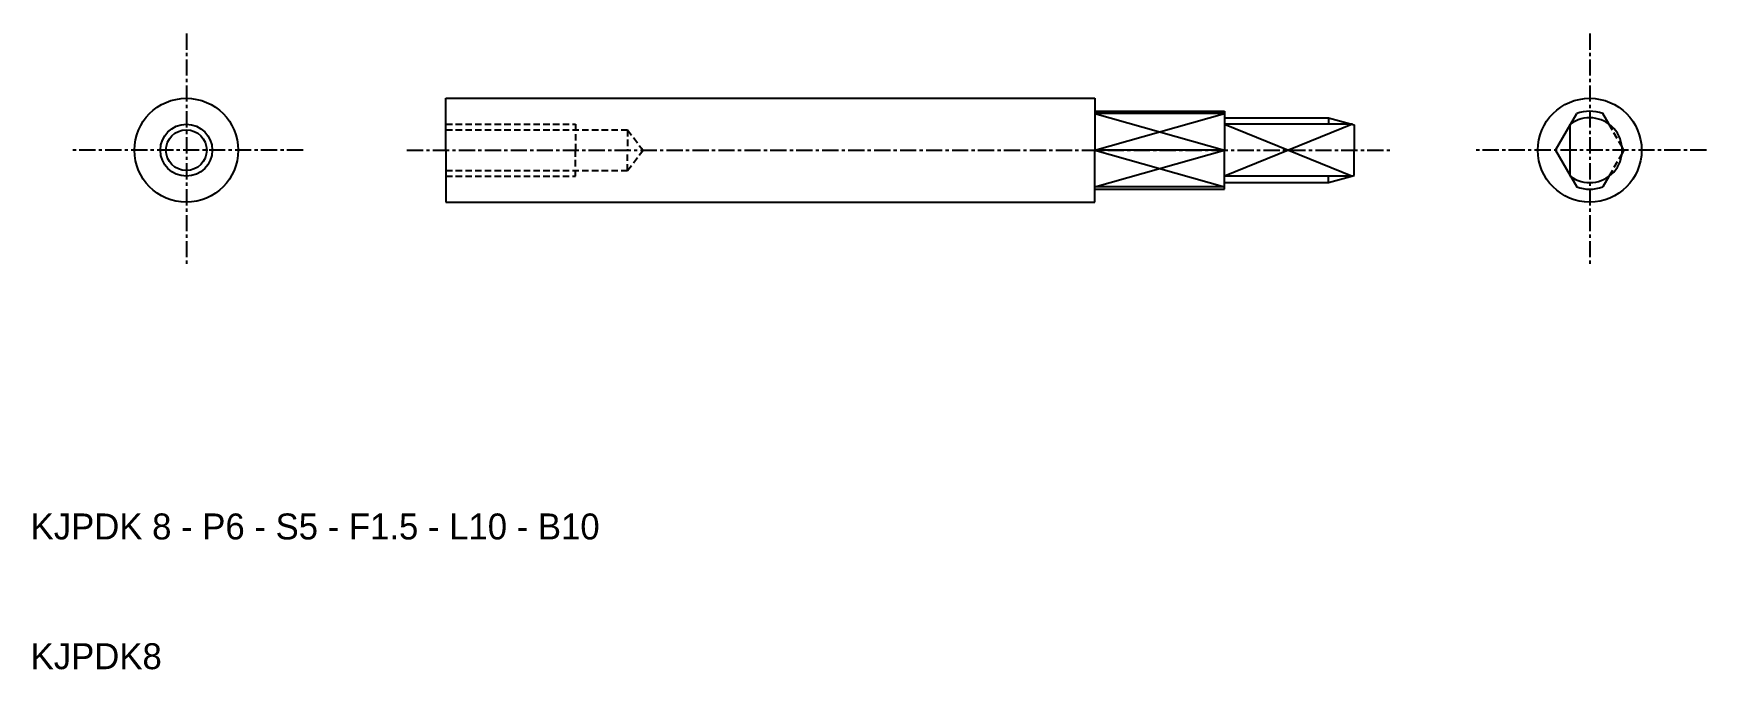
# Model space of a CAD drawing. Extents: x 10 to 139, y 10 to 59.
import ezdxf

# ---------------------------------------------------------------- set-up
doc = ezdxf.new("R2010")
doc.units = 0
doc.linetypes.add('CENTER', pattern=[2, 1.25, -0.25, 0.25, -0.25])
doc.linetypes.add('DASHED', pattern=[0.75, 0.5, -0.25])
doc.layers.get('0').update_dxf_attribs({"linetype": 'CONTINUOUS'})
doc.layers.add('CENTER', color=1, linetype='CENTER')

msp = doc.modelspace()

# ---------------------------------------------------------------- linework, layer by layer
at = {"color": 7, "linetype": 'CONTINUOUS'}
for p, q in [((42, 54), (92, 54)), ((42, 50), (42, 54)), ((92, 54), (92, 53)), ((92, 53), (92, 50)), ((92, 53), (102, 53)), ((102, 53), (102, 51.5)), ((102, 52.83), (92, 52.83)), ((102, 52.5), (110, 52.5)), ((111.87, 52), (102, 52)), ((110, 52.5), (112, 51.96)), ((110, 52.5), (110, 52)), ((112, 51.96), (112, 50)), ((127.51, 50), (128.64, 51.96)), ((128.64, 48), (128.64, 52)), ((128.68, 52.03), (129.14, 52.83)), ((131.61, 52.03), (131.14, 52.83)), ((102, 51.5), (102, 50)), ((42, 50), (42, 46)), ((92, 47), (92, 50)), ((102, 50), (92, 50)), ((102, 48.5), (102, 50)), ((112, 48.04), (112, 50)), ((127.51, 50), (128.64, 48.04)), ((132.78, 50), (132.63, 50.25)), ((132.78, 50), (132.63, 49.75)), ((102, 47), (102, 48.5)), ((111.87, 48), (102, 48)), ((110, 47.5), (112, 48.04)), ((110, 47.5), (110, 48)), ((128.68, 47.97), (129.14, 47.17)), ((131.61, 47.97), (131.14, 47.17)), ((102, 47.17), (92, 47.17)), ((92, 46), (92, 47)), ((92, 47), (102, 47)), ((102, 47.5), (110, 47.5)), ((42, 46), (92, 46))]:
    msp.add_line(p, q, dxfattribs=at)
at = {"color": 3, "linetype": 'DASHED'}
for p, q in [((42, 52), (52, 52)), ((52, 52), (52, 50)), ((128.64, 51.96), (128.68, 52.03)), ((132.63, 50.25), (131.61, 52.03)), ((42, 51.57), (56, 51.57)), ((56, 51.57), (57.19, 50)), ((56, 51.57), (56, 50)), ((52, 48), (52, 50)), ((56, 48.43), (57.19, 50)), ((56, 48.43), (56, 50)), ((132.63, 49.75), (131.61, 47.97)), ((42, 48.43), (56, 48.43)), ((42, 48), (52, 48)), ((128.64, 48.04), (128.68, 47.97))]:
    msp.add_line(p, q, dxfattribs=at)
at = {"color": 3, "linetype": 'CONTINUOUS'}
for p, q in [((92, 52.83), (102, 50)), ((92, 50), (102, 52.83)), ((111.87, 52), (102, 48)), ((102, 52), (111.87, 48)), ((92, 50), (102, 47.17)), ((92, 47.17), (102, 50))]:
    msp.add_line(p, q, dxfattribs=at)
at = {"color": 7, "linetype": 'CONTINUOUS'}
for centre, radius in [((22, 50), 4), ((130.14, 50), 4), ((22, 50), 1.57)]:
    msp.add_circle(centre, radius, dxfattribs=at)
at = {"color": 3, "linetype": 'CONTINUOUS'}
msp.add_circle((22, 50), 2, dxfattribs=at)
at = {"color": 7, "linetype": 'CONTINUOUS'}
for radius, start, end in [(3, 70.5288, 109.4712), (2.5, 233.1301, 126.8699), (3, 250.5288, 289.4712)]:
    msp.add_arc((130.14, 50), radius, start, end, dxfattribs=at)
at = {"layer": 'CENTER', "color": 1, "linetype": 'CENTER'}
for p, q in [((22, 59), (22, 41)), ((130.14, 59), (130.14, 41)), ((31, 50), (13, 50)), ((39, 50), (115, 50)), ((139.14, 50), (121.14, 50))]:
    msp.add_line(p, q, dxfattribs=at)

# ---------------------------------------------------------------- texts
at = {"color": 7, "linetype": 'CONTINUOUS'}
for s, p in [('KJPDK 8 - P6 - S5 - F1.5 - L10 - B10', (10, 20)), ('KJPDK8', (10, 10))]:
    msp.add_text(s, height=2, dxfattribs=at).set_placement(p)

doc.saveas('drawing.dxf')
